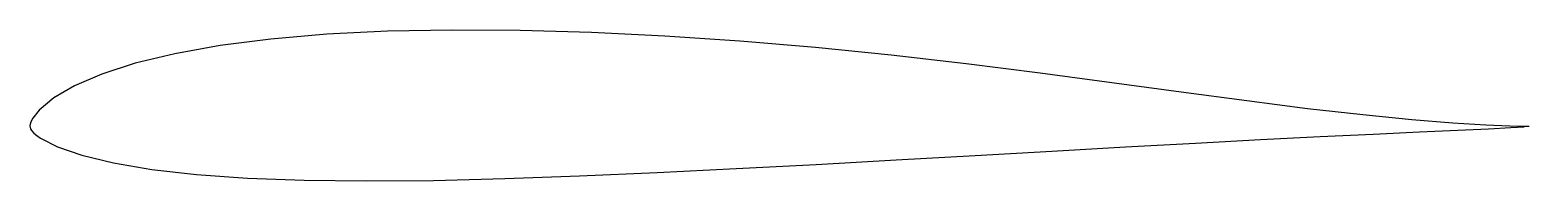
# Model space of a CAD drawing. Header units: metres. Extents: x 0 to 141, y -5 to 9.
import ezdxf

# ---------------------------------------------------------------- set-up
doc = ezdxf.new("R2010")
doc.units = ezdxf.units.M

msp = doc.modelspace()

# ---------------------------------------------------------------- linework, layer by layer
for p, q in [((27.863, 8.629), (22.615, 8.179)), ((33.546, 8.912), (27.863, 8.629)), ((39.617, 9.027), (33.546, 8.912)), ((46.024, 8.982), (39.617, 9.027)), ((52.706, 8.785), (46.024, 8.982)), ((59.596, 8.446), (52.706, 8.785)), ((66.624, 7.975), (59.596, 8.446)), ((17.845, 7.568), (13.589, 6.81)), ((22.615, 8.179), (17.845, 7.568)), ((73.721, 7.378), (66.624, 7.975)), ((80.822, 6.666), (73.721, 7.378)), ((9.881, 5.916), (6.745, 4.906)), ((13.589, 6.81), (9.881, 5.916)), ((87.87, 5.857), (80.822, 6.666)), ((94.802, 4.981), (87.87, 5.857)), ((6.745, 4.906), (4.194, 3.807)), ((101.554, 4.076), (94.802, 4.981)), ((4.194, 3.807), (2.236, 2.665)), ((108.051, 3.195), (101.554, 4.076)), ((114.202, 2.379), (108.051, 3.195)), ((0.877, 1.531), (0.28, 0.777)), ((2.236, 2.665), (0.877, 1.531)), ((119.92, 1.66), (114.202, 2.379)), ((125.112, 1.067), (119.92, 1.66)), ((0.031, 0.214), (0.001, 0.048)), ((0.001, 0.048), (0.008, -0.098)), ((0.127, 0.484), (0.031, 0.214)), ((0.28, 0.777), (0.127, 0.484)), ((129.686, 0.615), (125.112, 1.067)), ((133.551, 0.302), (129.686, 0.615)), ((136.637, 0.111), (133.551, 0.302)), ((138.885, 0.021), (136.637, 0.111)), ((140.247, 0), (138.885, 0.021)), ((140.7, 0), (140.247, 0)), ((0.008, -0.098), (0.062, -0.243)), ((0.062, -0.243), (0.159, -0.394)), ((0.159, -0.394), (0.37, -0.628)), ((0.37, -0.628), (0.65, -0.868)), ((0.65, -0.868), (0.976, -1.104)), ((0.976, -1.104), (2.58, -1.922)), ((109.389, -1.566), (115.498, -1.242)), ((115.498, -1.242), (121.084, -0.961)), ((121.084, -0.961), (126.076, -0.722)), ((126.076, -0.722), (130.411, -0.523)), ((130.411, -0.523), (134.034, -0.362)), ((134.034, -0.362), (136.9, -0.231)), ((136.9, -0.231), (138.979, -0.115)), ((138.979, -0.115), (140.26, -0.031)), ((2.58, -1.922), (4.878, -2.704)), ((4.878, -2.704), (7.837, -3.416)), ((81.303, -3.14), (88.703, -2.721)), ((88.703, -2.721), (95.91, -2.313)), ((95.91, -2.313), (102.833, -1.925)), ((102.833, -1.925), (109.389, -1.566)), ((7.837, -3.416), (11.429, -4.025)), ((11.429, -4.025), (15.629, -4.508)), ((58.855, -4.328), (66.288, -3.958)), ((66.288, -3.958), (73.801, -3.557)), ((73.801, -3.557), (81.303, -3.14)), ((15.629, -4.508), (20.411, -4.85)), ((20.411, -4.85), (25.742, -5.05)), ((25.742, -5.05), (31.584, -5.113)), ((31.584, -5.113), (37.882, -5.057)), ((37.882, -5.057), (44.574, -4.896)), ((44.574, -4.896), (51.59, -4.647)), ((51.59, -4.647), (58.855, -4.328))]:
    msp.add_line(p, q)

doc.saveas('drawing.dxf')
